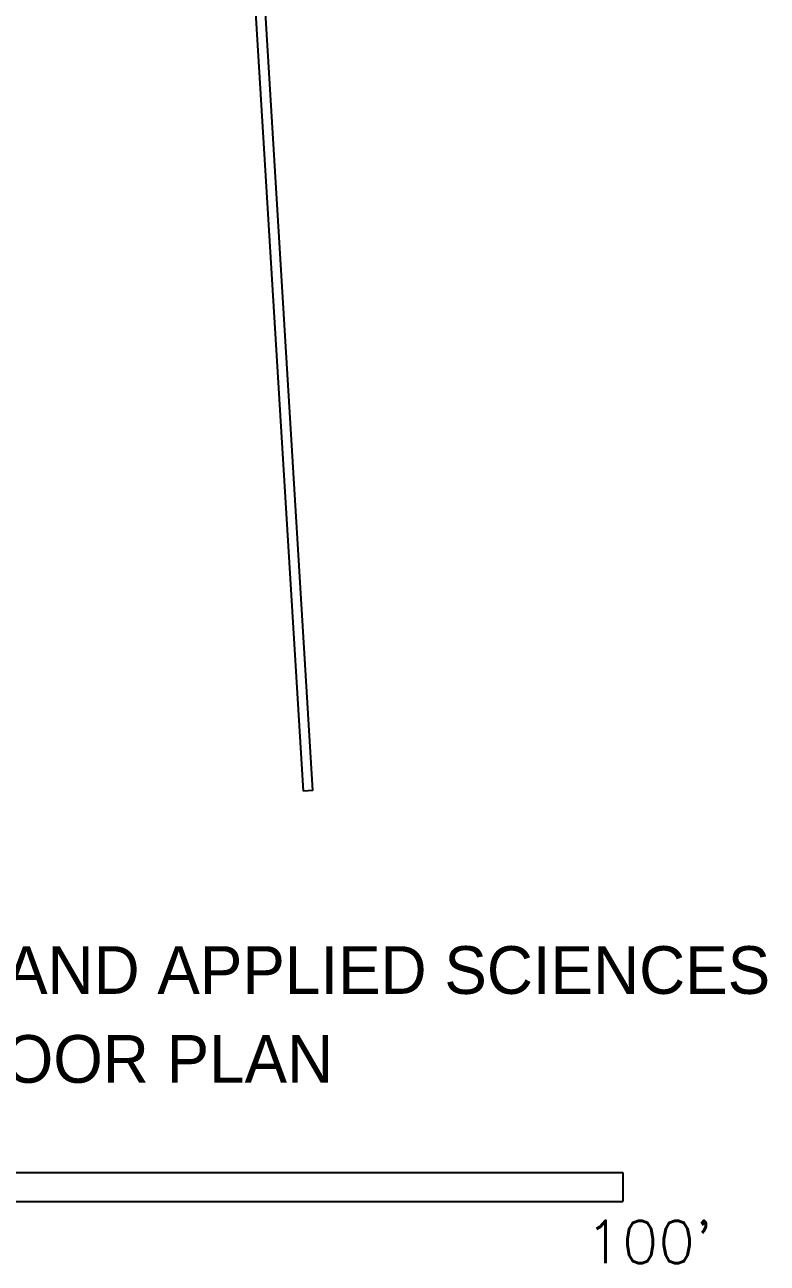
# Model space of a CAD drawing. Header units: inches. Extents: x -2 to 15026, y -1056 to 7065.
# Drawn here: x 7276 to 7900, y 4081 to 5122 of the extents above; entities that cross this region are included whole.
import ezdxf

# ---------------------------------------------------------------- set-up
doc = ezdxf.new("R2010")
doc.units = ezdxf.units.IN
doc.header["$LTSCALE"] = 48
doc.header["$MEASUREMENT"] = 0
doc.layers.get('0').update_dxf_attribs({"linetype": 'CONTINUOUS'})
for name, color, linetype in [('A-SCAL', 7, 'CONTINUOUS'), ('A-TEXT', 3, 'CONTINUOUS'), ('A-WALL', 7, 'CONTINUOUS')]:
    doc.layers.add(name, color=color, linetype=linetype)
doc.styles.add('ARCH', font='arch.shx')
doc.styles.get("Standard").update_dxf_attribs({"font": 'ROMANS.SHX'})

# ---------------------------------------------------------------- blocks, each defined once
blk = doc.blocks.new('SCALE')
at = {"layer": 'A-SCAL'}
for p, q in [((1.1, 25.4), (1.1, 1)), ((1.1, 25.4), (1201.1, 25.4)), ((121.1, 25.4), (121.1, 1)), ((241.1, 25.4), (241.1, 1)), ((601.1, 25.4), (601.1, 1)), ((1201.1, 25.4), (1201.1, 1)), ((1.1, 1), (1201.1, 1))]:
    blk.add_line(p, q, dxfattribs=at)
for s, p in [("10'", (104.5, -50.8)), ("20'", (213.5, -47.5)), ("50'", (578.5, -50.8)), ("100'", (1169.8, -50.8))]:
    blk.add_text(s, height=35.72, dxfattribs=at).set_placement(p)

msp = doc.modelspace()

# ---------------------------------------------------------------- linework, layer by layer
at = {"layer": 'A-WALL', "linetype": 'Continuous'}
for p, q in [((7510.5, 4478), (7468.1, 5170.2)), ((7518.5, 4478.4), (7476.1, 5170.7)), ((7518.5, 4478.4), (7510.5, 4478))]:
    msp.add_line(p, q, dxfattribs=at)

# ---------------------------------------------------------------- block references
msp.add_blockref('SCALE', (6577.9, 4132.1))

# ---------------------------------------------------------------- texts
at = {"layer": 'A-TEXT', "lineweight": 18, "style": 'ARCH'}
for s, p in [('COLLEGE OF ENGINEERING AND APPLIED SCIENCES', (6512.1, 4307.6)), ('FIRST FLOOR PLAN', (7026.2, 4232.9))]:
    msp.add_text(s, height=40.079, dxfattribs=at).set_placement(p)

doc.saveas('drawing.dxf')
